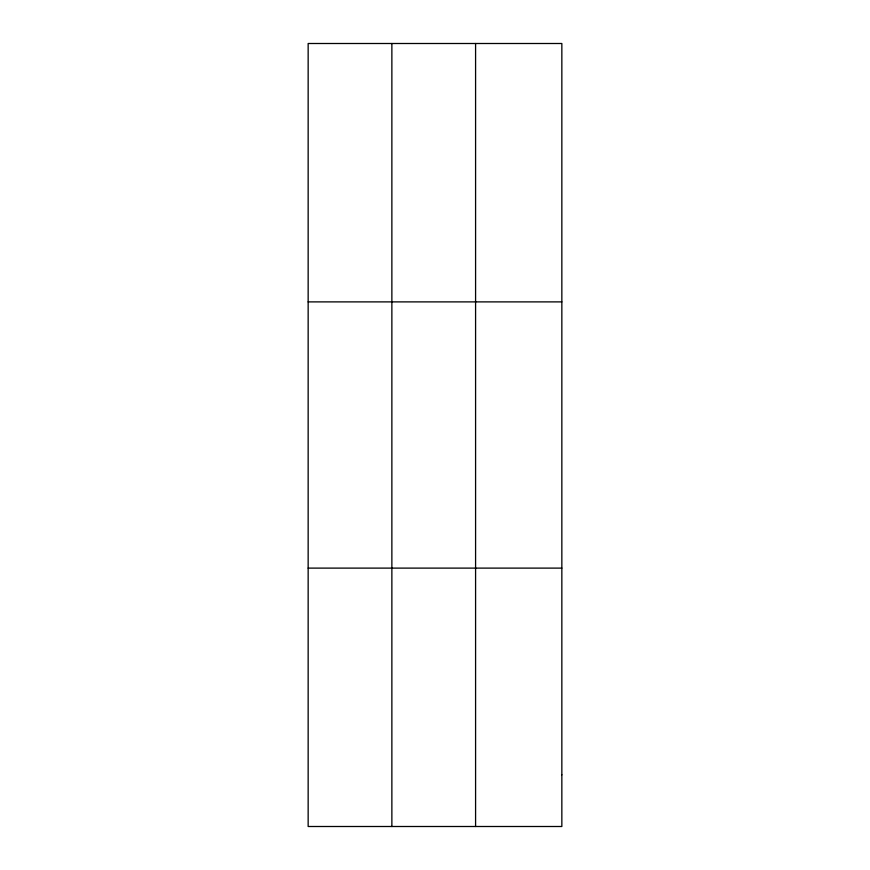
<?xml version="1.0" encoding="UTF-8"?>
<svg xmlns="http://www.w3.org/2000/svg" width="870" height="870" viewBox="0 0 870 870"><rect width="100%" height="100%" fill="white"/><g stroke="black" fill="none" stroke-linecap="round" stroke-linejoin="round"><path stroke-width="1.3" d="M391.87 43.5L391.87 826.5M475.585 43.5L475.585 826.5M308.154 301.89L561.846 301.89M308.154 568.11L561.846 568.11M561.846 774.822L561.846 826.5L308.154 826.5L308.154 43.5L561.846 43.5L561.846 774.822"/></g></svg>
